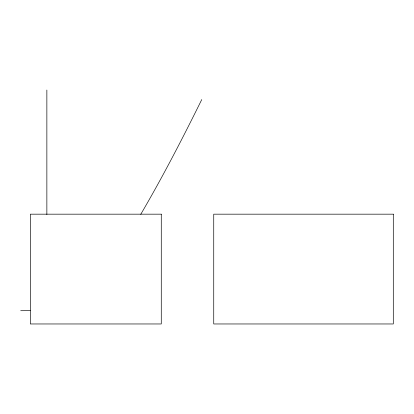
<?xml version="1.0" encoding="UTF-8"?>
<svg xmlns="http://www.w3.org/2000/svg" width="414" height="414" viewBox="0 0 414 414"><rect width="100%" height="100%" fill="white"/><g stroke="black" fill="none" stroke-linecap="round" stroke-linejoin="round"><path stroke-width="0.62" d="M201.758 99.567C182.558 138.4 162.676 176.928 140.76 214.312M30.253 310.66L20.7 310.717M46.86 90.035L46.86 214.509M161.274 214.173L30.331 214.173L30.331 323.965L161.274 323.965L161.274 214.173M393.3 214.173L213.738 214.173L213.738 323.965L393.3 323.965L393.3 214.173"/></g></svg>
